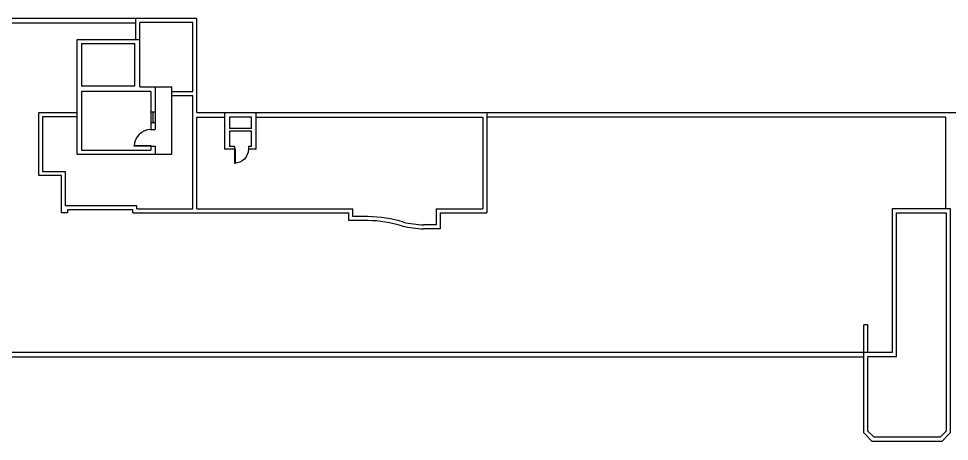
# Model space of a CAD drawing. Extents: x 0 to 5623, y -76 to 3106.
# Drawn here: x 1047 to 3059, y 117 to 1030 of the extents above; entities that cross this region are included whole.
import ezdxf

# ---------------------------------------------------------------- set-up
doc = ezdxf.new("R2010")
doc.units = 0
doc.header["$MEASUREMENT"] = 0
doc.layers.get('0').update_dxf_attribs({"linetype": 'CONTINUOUS'})
for name, color, linetype in [('A-DOOR', 2, 'CONTINUOUS'), ('A-GLAZ', 2, 'CONTINUOUS'), ('A-GLAZ-SILL', 1, 'CONTINUOUS'), ('A-ROOF-MED', 3, 'CONTINUOUS'), ('A-ROOF-STAIR', 2, 'CONTINUOUS'), ('A-ROOF-THIN', 1, 'CONTINUOUS'), ('A-WALL-FULL', 6, 'CONTINUOUS')]:
    doc.layers.add(name, color=color, linetype=linetype)
doc.layers.get('0').freeze()

# ---------------------------------------------------------------- blocks, each defined once
blk = doc.blocks.new('*U8')
for p, q in [((0, 0), (0, 0)), ((-36, 0), (-36, 0))]:
    blk.add_line(p, q)
blk.add_lwpolyline([(0, 0), (0, -36), (-1.75, -36), (-1.75, 0)], close=True)
blk.add_arc((0, 0), 36, 180, 270)
blk = doc.blocks.new('*U9')
for p, q in [((0, 0), (0, 0)), ((-30, 0), (-30, 0))]:
    blk.add_line(p, q)
blk.add_lwpolyline([(0, 0), (0, -30), (-1.75, -30), (-1.75, 0)], close=True)
blk.add_arc((0, 0), 30, 180, 270)

msp = doc.modelspace()

# ---------------------------------------------------------------- linework, layer by layer
at = {"layer": 'A-GLAZ'}
msp.add_line((1337.5, 828.1), (1337.5, 805.1), dxfattribs=at)
at = {"layer": 'A-GLAZ-SILL'}
for p, q in [((1333, 828.1), (1333, 805.1)), ((1342, 828.1), (1342, 805.1))]:
    msp.add_line(p, q, dxfattribs=at)
at = {"layer": 'A-ROOF-MED'}
for p, q in [((1432, 1029.6), (980.5, 1029.6)), ((1300.5, 984.1), (1300.5, 1029.6)), ((1432, 827.1), (1432, 1029.6)), ((1091, 690.6), (1091, 827.1)), ((1091, 827.1), (1173, 827.1)), ((1432, 827.1), (1493, 827.1)), ((1560.5, 827.1), (4075.1, 827.1)), ((2059, 827.1), (2059, 610.6)), ((1140, 690.6), (1091, 690.6)), ((1140, 610.6), (1140, 690.6)), ((1153, 610.6), (1140, 610.6)), ((1294, 616.6), (1153, 616.6)), ((1153, 616.6), (1153, 610.6)), ((1294, 610.6), (1294, 616.6)), ((1294, 610.6), (1761, 610.6)), ((1761, 593.6), (1761, 610.6)), ((1958, 610.6), (2059, 610.6)), ((1958, 610.6), (1958, 575.6)), ((1801.9, 593.6), (1761, 593.6)), ((1958, 575.6), (1922.5, 575.6)), ((187, 299.1), (2874, 299.1))]:
    msp.add_line(p, q, dxfattribs=at)
for centre, radius, start, end in [((1799.6, 337.2), 256.4, 72.5261, 89.4897), ((1935.6, 848), 272.7, 257.5, 267.2419)]:
    msp.add_arc(centre, radius, start, end, dxfattribs=at)
at = {"layer": 'A-ROOF-STAIR'}
for p, q in [((1342, 882.1), (1378, 882.1)), ((1378, 737.1), (1378, 882.1)), ((1342, 737.1), (1378, 737.1))]:
    msp.add_line(p, q, dxfattribs=at)
at = {"layer": 'A-ROOF-THIN'}
for p, q in [((1300.5, 1019.6), (990.5, 1019.6)), ((1423.5, 1021.1), (1309, 1021.1)), ((1309, 984.1), (1309, 1021.1)), ((1423.5, 872.1), (1423.5, 1021.1)), ((1378, 872.1), (1423.5, 872.1)), ((1378, 863.6), (1423.5, 863.6)), ((1423.5, 619.1), (1423.5, 863.6)), ((1099.5, 699.1), (1099.5, 818.6)), ((1099.5, 818.6), (1173, 818.6)), ((1432, 817.1), (1493, 817.1)), ((1432, 619.1), (1432, 817.1)), ((1560.5, 817.1), (2050.5, 817.1)), ((2050.5, 817.1), (2050.5, 619.1)), ((3051, 817.1), (2059, 817.1)), ((3051, 619.6), (3051, 817.1)), ((1148.5, 699.1), (1099.5, 699.1)), ((1148.5, 625.1), (1148.5, 699.1)), ((1302.5, 625.1), (1148.5, 625.1)), ((1302.5, 619.1), (1302.5, 625.1)), ((1302.5, 619.1), (1423.5, 619.1)), ((1432, 619.1), (1769.5, 619.1)), ((1769.5, 602.1), (1769.5, 619.1)), ((1949.5, 619.1), (2050.5, 619.1)), ((1949.5, 619.1), (1949.5, 584.1)), ((1801.9, 602.1), (1769.5, 602.1)), ((1949.5, 584.1), (1922.5, 584.1)), ((2883, 368.6), (2874, 368.6)), ((2874, 309.1), (2874, 368.6)), ((2883, 309.1), (2883, 368.6)), ((177, 309.1), (2874, 309.1))]:
    msp.add_line(p, q, dxfattribs=at)
for centre, radius, start, end in [((1799.6, 337.2), 264.9, 72.5261, 89.4897), ((1935.6, 848), 264.2, 257.5, 267.2419)]:
    msp.add_arc(centre, radius, start, end, dxfattribs=at)
at = {"layer": 'A-WALL-FULL'}
for p, q in [((1173, 984.1), (1173, 737.1)), ((1309, 984.1), (1173, 984.1)), ((1183, 975.6), (1183, 884.6)), ((1183, 975.6), (1298.5, 975.6)), ((1298.5, 884.6), (1298.5, 975.6)), ((1309, 882.1), (1309, 984.1)), ((1183, 884.6), (1298.5, 884.6)), ((1183, 872.1), (1183, 745.6)), ((1333, 872.1), (1183, 872.1)), ((1309, 882.1), (1342, 882.1)), ((1333, 872.1), (1333, 828.1)), ((1342, 882.1), (1342, 828.1)), ((1333, 828.1), (1342, 828.1)), ((1493, 747.6), (1493, 827.1)), ((1493, 827.1), (1560.5, 827.1)), ((1560.5, 747.6), (1560.5, 827.1)), ((1333, 805.1), (1342, 805.1)), ((1333, 805.1), (1333, 790.1)), ((1342, 805.1), (1342, 790.1)), ((1550.8, 816.6), (1502.8, 816.6)), ((1502.8, 816.6), (1502.8, 792.6)), ((1550.8, 792.6), (1550.8, 816.6)), ((1333, 790.1), (1342, 790.1)), ((1550.8, 792.6), (1502.8, 792.6)), ((1550.8, 786.6), (1502.8, 786.6)), ((1502.8, 786.6), (1502.8, 753.6)), ((1550.8, 753.6), (1550.8, 786.6)), ((1183, 745.6), (1333, 745.6)), ((1333, 754.1), (1342, 754.1)), ((1333, 754.1), (1333, 745.6)), ((1342, 754.1), (1342, 737.1)), ((1513.8, 747.6), (1493, 747.6)), ((1513.8, 753.6), (1502.8, 753.6)), ((1513.8, 753.6), (1513.8, 747.6)), ((1550.8, 753.6), (1543.8, 753.6)), ((1543.8, 753.6), (1543.8, 747.6)), ((1560.5, 747.6), (1543.8, 747.6)), ((1173, 737.1), (1342, 737.1))]:
    msp.add_line(p, q, dxfattribs=at)
for points in [[(2874, 135.2), (2874, 309.1), (2936, 309.1), (2936, 619.6), (3061, 619.6), (3061, 135.1), (3042.6, 116.7), (2892.4, 116.7)], [(2883, 138.9), (2883, 300.1), (2945, 300.1), (2945, 610.6), (3052, 610.6), (3052, 138.8), (3038.9, 125.7), (2896.2, 125.7)]]:
    msp.add_lwpolyline(points, close=True, dxfattribs=at)

# ---------------------------------------------------------------- block references
at = {"layer": 'A-DOOR', "rotation": 270}
msp.add_blockref('*U8', (1333, 754.1), dxfattribs=at)
at = {"layer": 'A-DOOR', "xscale": -1}
msp.add_blockref('*U9', (1513.8, 747.6), dxfattribs=at)

doc.saveas('drawing.dxf')
